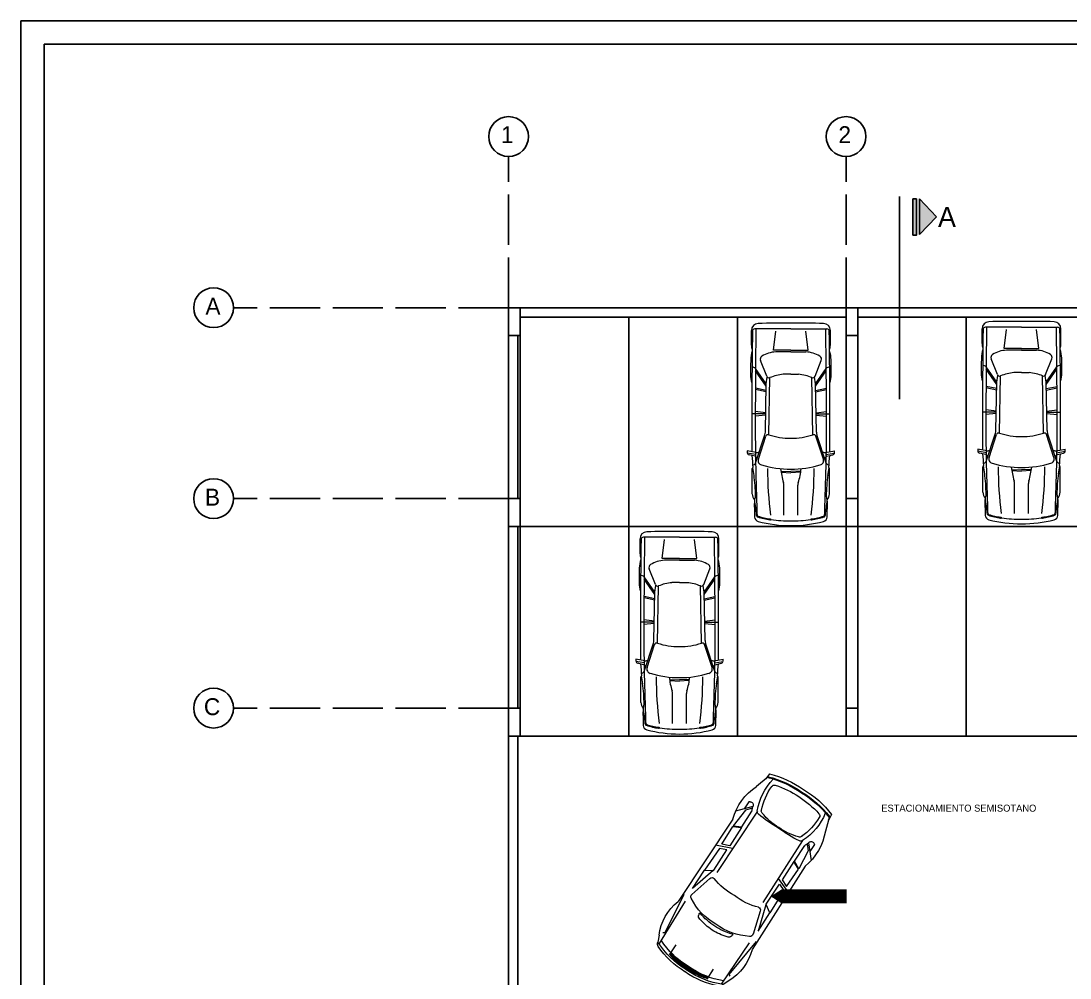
# Model space of a CAD drawing. Header units: metres. Extents: x -525 to 413, y -37 to 272.
# Drawn here: x -24.87 to -2.33, y 64.77 to 85.33 of the extents above; entities that cross this region are included whole.
import ezdxf

# ---------------------------------------------------------------- set-up
doc = ezdxf.new("R2010")
doc.units = ezdxf.units.M
doc.header["$MEASUREMENT"] = 0
doc.linetypes.add('ACAD_ISO02W100', pattern=[15, 12, -3])
doc.linetypes.add('DOT', pattern=[0.25, 0, -0.25])
doc.layers.get('0').update_dxf_attribs({"color": 254})
doc.layers.add('AUTOS', color=254, linetype='Continuous', lineweight=20)
doc.layers.add('SIMBOLOGIA', color=254, linetype='Continuous', lineweight=18)
for name, color, linetype in [('COLUMNA', 254, 'Continuous'), ('L.COLUMNA', 254, 'Continuous'), ('letra', 254, 'DOT'), ('NOFIJO', 254, 'Continuous')]:
    doc.layers.add(name, color=color, linetype=linetype)
doc.styles.get("Standard").update_dxf_attribs({"font": 'HTOWERT.TTF', "height": 0.08})

# ---------------------------------------------------------------- blocks, each defined once
blk = doc.blocks.new('AUTO2')
for p, q in [((-74.2, 53.3), (-53.1, 72.4)), ((-39.7, 69.2), (118.8, 70.8)), ((0, 43.7), (10.4, 69.8)), ((104.3, 69.1), (172.7, 61.2)), ((-132.7, 59.4), (-123, 60.2)), ((-127.8, 58.6), (-104.6, 65.8)), ((-123.4, 59), (-123, 60.2)), ((-78.4, 61), (-77.3, 62.8)), ((-77.3, 62.8), (-63.7, 62.8)), ((-74.2, 53.3), (-75.1, 53.5)), ((-69, 51.3), (-74.2, 53.3)), ((-71.6, 52.3), (-63.2, 59.9)), ((-37.4, 50.2), (-67.3, 50.9)), ((-63.2, 59.9), (-31.1, 63)), ((-31.1, 63), (-37.4, 50.2)), ((-29.9, 62.8), (-36.2, 50.2)), ((3.4, 62), (-29.9, 62.8)), ((-1.5, 49.9), (3.4, 62)), ((6.6, 50.2), (11.2, 61.7)), ((11.2, 61.7), (53.7, 62.8)), ((53.7, 62.8), (45.8, 50.2)), ((53.7, 62.8), (45.8, 50.2)), ((46.5, 50.4), (88.5, 62.8)), ((88.5, 62.8), (53.7, 62.8)), ((59.8, 48.2), (97.2, 58.6)), ((112.2, 61.2), (192.1, 59.6)), ((172.7, 61.2), (174.1, 64)), ((180.8, 66.8), (191.2, 62.4)), ((-72.2, 43.3), (45.9, 44)), ((-36.2, 50.2), (-1.5, 49.9)), ((45.1, 50.2), (6.6, 50.2)), ((179.1, 35.9), (198.2, 35.9)), ((116.7, 31.9), (118.5, 31.5)), ((116.7, -31.9), (118.5, -31.5)), ((-72.2, -43.3), (45.9, -44)), ((-37.4, -50.2), (-67.3, -50.9)), ((-31.1, -63), (-37.4, -50.2)), ((-36.2, -50.2), (-1.5, -49.9)), ((-29.9, -62.8), (-36.2, -50.2)), ((-1.5, -49.9), (3.4, -62)), ((0, -43.7), (10.4, -69.8)), ((45.1, -50.2), (6.6, -50.2)), ((6.6, -50.2), (11.2, -61.7)), ((53.7, -62.8), (45.8, -50.2)), ((53.7, -62.8), (45.8, -50.2)), ((46.5, -50.4), (88.5, -62.8)), ((59.8, -48.2), (97.2, -58.6)), ((179.1, -35.9), (198.2, -35.9)), ((-132.7, -59.4), (-123, -60.2)), ((-127.8, -58.6), (-104.6, -65.8)), ((-123.4, -59), (-123, -60.2)), ((-78.4, -61), (-77.3, -62.8)), ((-77.3, -62.8), (-63.7, -62.8)), ((-74.2, -53.3), (-75.1, -53.5)), ((-69, -51.3), (-74.2, -53.3)), ((-74.2, -53.3), (-53.1, -72.4)), ((-71.6, -52.3), (-63.2, -59.9)), ((-63.2, -59.9), (-31.1, -63)), ((3.4, -62), (-29.9, -62.8)), ((11.2, -61.7), (53.7, -62.8)), ((88.5, -62.8), (53.7, -62.8)), ((104.3, -69.1), (172.7, -61.2)), ((112.2, -61.2), (192.1, -59.6)), ((172.7, -61.2), (174.1, -64)), ((180.8, -66.8), (191.2, -62.4)), ((-39.7, -69.2), (118.8, -70.8))]:
    blk.add_line(p, q)
for centre, radius, start, end in [((-67.6, -18), 91.6, 72.2512, 113.8005), ((144.9, -6.8), 81.9, 63.9926, 108.5641), ((19.6, 6.6), 161.2, 160.8788, 182.3487), ((19.8, 6.7), 156.5, 160.6548, 182.4711), ((20, 6.8), 155.4, 160.5045, 182.52), ((-110.7, -43), 94.6, 65.9882, 100.9502), ((-74.1, 58.4), 5, 149.0196, 258.6974), ((-67.1, 55.9), 5, 248.2117, 268.6419), ((98.6, 53.8), 5, 26.2533, 105.4124), ((18.6, 6.8), 97.7, 356.0183, 30.2068), ((68.4, 5.8), 128.8, 357.4394, 24.7299), ((68.3, 5.7), 135.1, 357.5722, 24.8033), ((190.6, 56.2), 6.25, 18.6795, 84.7134), ((68.4, 4.8), 138.9, 358.0244, 22.613), ((36.6, 0.2), 164.5, 165.3405, 180.0701), ((-117.7, 40.6), 5, 91.2225, 165.3405), ((-115.5, -64.3), 109.9, 69.3659, 91.2225), ((-78.5, 33.9), 5, 10.4685, 69.3659), ((-159.5, 5.1), 90.9, 356.8153, 19.0874), ((-73.9, 38.6), 5, 7.8306, 69.5766), ((-252.2, 14.1), 184.9, 355.6144, 7.8306), ((45.1, 55.2), 5, 270, 286.494), ((45.1, 55.2), 5, 270, 286.494), ((61.1, 43.4), 5, 105.4124, 189.9846), ((-41.5, 8.9), 103.3, 355.0744, 19.0309), ((68.5, -0.3), 129.8, 0.1492, 16.2299), ((68.5, -0.5), 131.1, 0.2128, 16.1364), ((68.5, -0.6), 132.4, 0.2752, 16.0448), ((68.5, -0.8), 133.6, 0.3364, 15.955), ((116.4, 30.7), 1.25, 78.2052, 189.6489), ((18.8, 0.1), 101.1, 359.9358, 17.4796), ((117.2, 25.4), 6.25, 6.6032, 78.2052), ((18.7, -3.5), 108.8, 1.8168, 15.7771), ((19.8, -6.7), 156.5, 177.5289, 199.3452), ((20, -6.8), 155.4, 177.48, 199.4955), ((36.6, -0.2), 164.5, 179.9299, 194.6595), ((-252.2, -14.1), 184.9, 352.1694, 4.3856), ((18.6, -6.8), 97.7, 329.7932, 3.9817), ((18.8, -0.1), 101.1, 342.5204, 0.0642), ((18.7, 3.5), 108.8, 344.2229, 358.1832), ((68.4, -5.8), 128.8, 335.2701, 2.5606), ((68.5, 0.6), 132.4, 343.9552, 359.7248), ((68.4, -4.8), 138.9, 337.387, 1.9756), ((68.5, 0.8), 133.6, 344.045, 359.6636), ((19.6, -6.6), 161.2, 177.6513, 199.1212), ((-159.5, -5.1), 90.9, 340.9126, 3.1847), ((-41.5, -8.9), 103.3, 340.9691, 4.9256), ((68.3, -5.7), 135.1, 335.1967, 2.4278), ((68.5, 0.3), 129.8, 343.7701, 359.8508), ((68.5, 0.5), 131.1, 343.8636, 359.7872), ((116.4, -30.7), 1.25, 170.3511, 281.7948), ((117.2, -25.4), 6.25, 281.7948, 353.3968), ((-110.7, 43), 94.6, 259.0498, 294.0118), ((-117.7, -40.6), 5, 194.6595, 268.7775), ((-115.5, 64.3), 109.9, 268.7775, 290.6341), ((-78.5, -33.9), 5, 290.6341, 349.5315), ((-73.9, -38.6), 5, 290.4234, 352.1694), ((45.1, -55.2), 5, 73.506, 90), ((45.1, -55.2), 5, 73.506, 90), ((61.1, -43.4), 5, 170.0154, 254.5876), ((-67.6, 18), 91.6, 246.1995, 287.7488), ((-74.1, -58.4), 5, 101.3026, 210.9804), ((-67.1, -55.9), 5, 91.3581, 111.7883), ((98.6, -53.8), 5, 254.5876, 333.7467), ((144.9, 6.8), 81.9, 251.4359, 296.0074), ((190.6, -56.2), 6.25, 275.2866, 341.3205)]:
    blk.add_arc(centre, radius, start, end)
blk = doc.blocks.new('D')
at = {"layer": 'COLUMNA', "ltscale": 0.2}
h = blk.add_hatch(color=256, dxfattribs=at)
h.set_gradient(color1=(0, 0, 26), color2=(0, 0, 0), rotation=30, one_color=1)
h.paths.add_polyline_path([(3167.8, 1572.454), (3167.418, 1572.818), (3167.036, 1572.454)])
h.paths.add_polyline_path([(3167.036, 1572.393), (3167.036, 1572.315), (3167.813, 1572.315), (3167.813, 1572.393)])
for p, q in [((3167.418, 1572.818), (3167.036, 1572.454)), ((3167.418, 1572.818), (3167.8, 1572.454)), ((3167.036, 1572.454), (3167.8, 1572.454))]:
    blk.add_line(p, q, dxfattribs=at)
blk.add_lwpolyline([(3167.036, 1572.393), (3167.813, 1572.393), (3167.813, 1572.315), (3167.036, 1572.315)], close=True, dxfattribs=at)

msp = doc.modelspace()

# ---------------------------------------------------------------- linework, layer by layer
at = {"ltscale": 0.02}
for p, q in [((-14.393, 79.169), (-3.393, 79.169)), ((-14.143, 78.969), (-14.143, 74.469)), ((-7.143, 78.969), (-13.993, 78.969)), ((-11.81, 78.969), (-11.81, 69.969)), ((-9.476, 78.969), (-9.476, 69.969)), ((-7.143, 74.469), (-7.143, 78.969)), ((-0.193, 78.969), (-6.893, 78.969)), ((-6.893, 78.969), (-6.893, 74.469)), ((-4.56, 78.969), (-4.56, 69.969)), ((-14.143, 74.469), (-7.143, 74.469)), ((-14.143, 74.469), (-14.143, 69.969)), ((-7.143, 69.969), (-7.143, 74.469)), ((-6.893, 74.469), (-6.893, 73.869)), ((-6.893, 74.469), (0.107, 74.469)), ((-6.893, 74.469), (-6.893, 69.969)), ((-14.143, 69.969), (-7.143, 69.969)), ((-6.893, 69.969), (0.107, 69.969))]:
    msp.add_line(p, q, dxfattribs=at)
for p, q in [((-14.143, 78.969), (-7.143, 78.969)), ((-6.893, 78.969), (0.107, 78.969)), ((-14.193, 78.569), (-14.193, 75.069)), ((-14.193, 74.469), (-14.193, 70.569)), ((-14.193, 69.969), (-14.193, 63.969))]:
    msp.add_line(p, q)
at = {"linetype": 'Continuous'}
for points in [[(-24.871, 85.327), (-24.871, 25.927), (17.129, 25.927), (17.129, 85.327)], [(-24.371, 84.827), (-24.371, 26.427), (16.629, 26.427), (16.629, 84.827)]]:
    msp.add_lwpolyline(points, close=True, dxfattribs=at)
msp.add_lwpolyline([(-14.393, 39.169), (7.607, 39.169), (7.607, 79.169), (-14.393, 79.169)], close=True)
at = {"ltscale": 0.2}
for centre in [(-14.393, 82.845), (-7.143, 82.845), (-20.732, 79.169), (-20.732, 75.069), (-20.732, 70.569)]:
    msp.add_circle(centre, 0.428, dxfattribs=at)
at = {"layer": 'AUTOS'}
for p, q in [((-9.177, 78.361), (-9.177, 78.681)), ((-8.329, 78.714), (-9.104, 78.714)), ((-8.329, 78.714), (-7.553, 78.714)), ((-7.48, 78.361), (-7.48, 78.681)), ((-4.221, 78.398), (-4.221, 78.717)), ((-3.373, 78.75), (-4.149, 78.75)), ((-3.748, 78.295), (-3.698, 78.7)), ((-3.373, 78.75), (-2.597, 78.75)), ((-2.998, 78.295), (-3.048, 78.7)), ((-2.525, 78.398), (-2.525, 78.717)), ((-8.704, 78.259), (-8.654, 78.664)), ((-7.954, 78.259), (-8.004, 78.664)), ((-8.329, 78.259), (-8.704, 78.259)), ((-8.329, 78.219), (-8.652, 78.219)), ((-8.329, 78.259), (-7.954, 78.259)), ((-8.329, 78.219), (-8.005, 78.219)), ((-3.373, 78.295), (-3.748, 78.295)), ((-3.373, 78.255), (-3.696, 78.255)), ((-3.373, 78.295), (-2.998, 78.295)), ((-3.373, 78.255), (-3.05, 78.255)), ((-8.848, 77.696), (-8.981, 78.034)), ((-7.81, 77.696), (-7.676, 78.034)), ((-3.892, 77.732), (-4.025, 78.071)), ((-2.854, 77.732), (-2.72, 78.071)), ((-8.857, 77.482), (-9.089, 77.813)), ((-8.856, 77.533), (-9.088, 77.864)), ((-7.801, 77.533), (-7.569, 77.864)), ((-7.8, 77.482), (-7.569, 77.813)), ((-3.901, 77.569), (-4.133, 77.901)), ((-3.902, 77.518), (-4.133, 77.849)), ((-3.373, 77.775), (-3.538, 77.775)), ((-3.373, 77.775), (-3.208, 77.775)), ((-2.845, 77.569), (-2.613, 77.901)), ((-2.844, 77.518), (-2.613, 77.849)), ((-8.856, 77.533), (-8.838, 77.68)), ((-8.804, 76.439), (-8.779, 77.669)), ((-8.329, 77.739), (-8.494, 77.739)), ((-8.329, 77.739), (-8.163, 77.739)), ((-7.854, 76.439), (-7.879, 77.669)), ((-7.801, 77.533), (-7.82, 77.68)), ((-3.922, 76.535), (-3.901, 77.569)), ((-3.901, 77.569), (-3.882, 77.716)), ((-3.848, 76.475), (-3.823, 77.706)), ((-2.898, 76.475), (-2.923, 77.706)), ((-2.845, 77.569), (-2.864, 77.716)), ((-2.824, 76.535), (-2.845, 77.569)), ((-8.859, 77.394), (-9.091, 77.44)), ((-8.86, 77.364), (-9.091, 77.41)), ((-8.877, 76.498), (-8.856, 77.533)), ((-7.78, 76.498), (-7.801, 77.533)), ((-7.798, 77.394), (-7.566, 77.44)), ((-7.797, 77.364), (-7.566, 77.41)), ((-3.904, 77.4), (-4.136, 77.446)), ((-3.903, 77.431), (-4.135, 77.477)), ((-2.842, 77.431), (-2.61, 77.477)), ((-2.842, 77.4), (-2.61, 77.446)), ((-8.869, 76.889), (-9.168, 76.889)), ((-8.869, 76.914), (-9.093, 76.939)), ((-8.87, 76.864), (-9.093, 76.839)), ((-7.788, 76.914), (-7.564, 76.939)), ((-7.788, 76.889), (-7.489, 76.889)), ((-7.787, 76.864), (-7.564, 76.839)), ((-3.914, 76.925), (-4.212, 76.925)), ((-3.913, 76.95), (-4.137, 76.975)), ((-3.914, 76.9), (-4.137, 76.875)), ((-2.833, 76.95), (-2.609, 76.975)), ((-2.832, 76.925), (-2.534, 76.925)), ((-2.831, 76.9), (-2.609, 76.875)), ((-9.087, 75.83), (-8.887, 76.44)), ((-7.57, 75.83), (-7.77, 76.44)), ((-4.131, 75.866), (-3.932, 76.477)), ((-4.071, 75.955), (-3.911, 76.443)), ((-2.675, 75.955), (-2.835, 76.443)), ((-2.614, 75.866), (-2.814, 76.477)), ((-9.027, 75.918), (-8.867, 76.407)), ((-7.631, 75.918), (-7.791, 76.407)), ((-9.072, 76.061), (-9.267, 76.092)), ((-9.078, 76.015), (-9.266, 76.048)), ((-9.098, 75.977), (-9.228, 76.008)), ((-7.585, 76.061), (-7.391, 76.092)), ((-7.579, 76.015), (-7.391, 76.048)), ((-7.559, 75.977), (-7.429, 76.008)), ((-4.116, 76.098), (-4.311, 76.128)), ((-4.123, 76.051), (-4.31, 76.085)), ((-4.142, 76.014), (-4.272, 76.044)), ((-2.63, 76.098), (-2.435, 76.128)), ((-2.623, 76.051), (-2.436, 76.085)), ((-2.603, 76.014), (-2.474, 76.044)), ((-4.203, 75.204), (-4.203, 75.753)), ((-2.543, 75.204), (-2.543, 75.753)), ((-9.159, 75.168), (-9.159, 75.716)), ((-8.542, 75.659), (-8.329, 75.649)), ((-8.539, 75.634), (-8.329, 75.624)), ((-8.115, 75.659), (-8.329, 75.649)), ((-8.119, 75.634), (-8.329, 75.624)), ((-7.499, 75.168), (-7.499, 75.716)), ((-3.587, 75.696), (-3.373, 75.685)), ((-3.583, 75.67), (-3.373, 75.66)), ((-3.159, 75.696), (-3.373, 75.685)), ((-3.163, 75.67), (-3.373, 75.66)), ((-8.479, 74.714), (-8.479, 75.357)), ((-8.179, 74.714), (-8.179, 75.357)), ((-3.523, 74.75), (-3.523, 75.394)), ((-3.223, 74.75), (-3.223, 75.394)), ((-11.57, 73.886), (-11.57, 74.206)), ((-10.721, 74.239), (-11.497, 74.239)), ((-11.096, 73.784), (-11.046, 74.189)), ((-10.721, 74.239), (-9.946, 74.239)), ((-10.346, 73.784), (-10.396, 74.189)), ((-9.873, 73.886), (-9.873, 74.206)), ((-10.721, 73.784), (-11.096, 73.784)), ((-10.721, 73.744), (-11.045, 73.744)), ((-10.721, 73.784), (-10.346, 73.784)), ((-10.721, 73.744), (-10.398, 73.744)), ((-11.24, 73.221), (-11.374, 73.559)), ((-10.202, 73.221), (-10.069, 73.559)), ((-11.249, 73.058), (-11.481, 73.389)), ((-11.25, 73.007), (-11.481, 73.338)), ((-10.721, 73.264), (-10.887, 73.264)), ((-10.721, 73.264), (-10.556, 73.264)), ((-10.194, 73.058), (-9.962, 73.389)), ((-10.193, 73.007), (-9.961, 73.338)), ((-11.27, 72.023), (-11.249, 73.058)), ((-11.249, 73.058), (-11.23, 73.205)), ((-11.196, 71.964), (-11.171, 73.194)), ((-10.246, 71.964), (-10.271, 73.194)), ((-10.194, 73.058), (-10.212, 73.205)), ((-10.173, 72.023), (-10.194, 73.058)), ((-11.252, 72.919), (-11.484, 72.965)), ((-11.253, 72.889), (-11.484, 72.935)), ((-10.191, 72.919), (-9.959, 72.965)), ((-10.19, 72.889), (-9.959, 72.935)), ((-11.262, 72.414), (-11.561, 72.414)), ((-11.262, 72.439), (-11.486, 72.464)), ((-11.263, 72.389), (-11.486, 72.364)), ((-10.181, 72.439), (-9.957, 72.464)), ((-10.181, 72.414), (-9.882, 72.414)), ((-10.18, 72.389), (-9.957, 72.364)), ((-11.48, 71.355), (-11.28, 71.965)), ((-11.419, 71.443), (-11.259, 71.932)), ((-10.023, 71.443), (-10.183, 71.932)), ((-9.963, 71.355), (-10.163, 71.965)), ((-11.465, 71.586), (-11.659, 71.617)), ((-11.471, 71.54), (-11.659, 71.573)), ((-11.491, 71.502), (-11.621, 71.533)), ((-9.978, 71.586), (-9.783, 71.617)), ((-9.972, 71.54), (-9.784, 71.573)), ((-9.952, 71.502), (-9.822, 71.533)), ((-11.551, 70.693), (-11.551, 71.241)), ((-9.891, 70.693), (-9.891, 71.241)), ((-10.935, 71.184), (-10.721, 71.174)), ((-10.931, 71.159), (-10.721, 71.149)), ((-10.508, 71.184), (-10.721, 71.174)), ((-10.511, 71.159), (-10.721, 71.149)), ((-10.871, 70.239), (-10.871, 70.882)), ((-10.571, 70.239), (-10.571, 70.882))]:
    msp.add_line(p, q, dxfattribs=at)
for centre, radius, start, end in [((-9.027, 78.681), 0.15, 91.5284, 180), ((-9.104, 78.664), 0.05, 90, 179.1916), ((127.34, 76.739), 136.433, 179.17045, 180.28319), ((-8.401, 55.23), 23.609, 89.824, 91.5284), ((-8.256, 55.23), 23.609, 88.4716, 90.176), ((-7.63, 78.681), 0.15, 0, 88.4716), ((-143.997, 76.739), 136.433, 359.71681, 0.82955), ((-7.553, 78.664), 0.05, 0.8084, 90), ((-4.071, 78.717), 0.15, 91.5284, 180), ((132.296, 76.775), 136.508, 179.1916, 180.27809), ((-4.149, 78.7), 0.05, 90, 179.1916), ((132.296, 76.775), 136.433, 179.17045, 180.28319), ((-3.445, 55.267), 23.609, 89.824, 91.5284), ((-3.3, 55.267), 23.609, 88.4716, 90.176), ((-2.675, 78.717), 0.15, 0, 88.4716), ((-139.041, 76.775), 136.433, 359.71681, 0.82955), ((-2.597, 78.7), 0.05, 0.8084, 90), ((-139.041, 76.775), 136.508, 359.72191, 0.8084), ((127.34, 76.739), 136.508, 179.1916, 180.27809), ((-143.997, 76.739), 136.508, 359.72191, 0.8084), ((-8.635, 78.049), 0.557, 160.511, 179.9102), ((-8.875, 78.372), 0.302, 182.0107, 199.6993), ((-8.634, 77.63), 0.589, 91.7286, 122.6874), ((-8.023, 77.63), 0.589, 57.3126, 88.2714), ((-7.782, 78.372), 0.302, 340.3007, 357.9893), ((-8.022, 78.049), 0.557, 0.0898, 19.489), ((-3.679, 78.085), 0.557, 160.511, 179.9102), ((-3.919, 78.408), 0.302, 182.0107, 199.6993), ((-3.678, 77.667), 0.589, 91.7286, 122.6874), ((-3.067, 77.667), 0.589, 57.3126, 88.2714), ((-2.827, 78.408), 0.302, 340.3007, 357.9893), ((-3.067, 78.085), 0.557, 0.0898, 19.489), ((127.34, 76.739), 136.538, 179.44987, 179.58524), ((-8.912, 78.063), 0.075, 122.6874, 202.3801), ((-7.745, 78.063), 0.075, 337.6199, 57.3126), ((-143.997, 76.739), 136.538, 0.41476, 0.55013), ((132.296, 76.775), 136.538, 179.44987, 179.58524), ((-3.956, 78.099), 0.075, 122.6874, 202.3801), ((-2.79, 78.099), 0.075, 337.6199, 57.3126), ((-139.041, 76.775), 136.538, 0.41476, 0.55013), ((-9.146, 77.815), 0.0764, 40.4212, 102.5469), ((-7.511, 77.815), 0.0764, 77.4531, 139.5788), ((-4.191, 77.851), 0.0764, 40.4212, 102.5469), ((-3.427, 76.708), 1.073, 95.9218, 111.8147), ((-3.318, 76.708), 1.073, 68.1853, 84.0782), ((-2.555, 77.851), 0.0764, 77.4531, 139.5788), ((-8.714, 77.718), 0.48, 178.863, 199.997), ((-8.801, 77.714), 0.05, 201.3351, 292.4251), ((-8.383, 76.671), 1.073, 95.9218, 111.8147), ((-8.274, 76.671), 1.073, 68.1853, 84.0782), ((-7.856, 77.714), 0.05, 247.5749, 338.6649), ((-7.943, 77.718), 0.48, 340.003, 1.137), ((-3.759, 77.754), 0.48, 178.863, 199.997), ((-3.845, 77.751), 0.05, 201.3351, 292.4251), ((-2.9, 77.751), 0.05, 247.5749, 338.6649), ((-2.987, 77.754), 0.48, 340.003, 1.137), ((-9.077, 76.502), 0.2, 341.8758, 358.8358), ((-8.819, 76.391), 0.05, 72.0523, 161.8758), ((-8.329, 77.906), 1.542, 252.0523, 270), ((-8.329, 77.906), 1.542, 270, 287.9477), ((-7.838, 76.391), 0.05, 18.1242, 107.9477), ((-7.58, 76.502), 0.2, 181.1642, 198.1242), ((-4.122, 76.539), 0.2, 341.8758, 358.8358), ((-3.863, 76.428), 0.05, 72.0523, 161.8758), ((-3.373, 77.942), 1.542, 252.0523, 270), ((-3.373, 77.942), 1.542, 270, 287.9477), ((-2.882, 76.428), 0.05, 18.1242, 107.9477), ((-2.624, 76.539), 0.2, 181.1642, 198.1242), ((127.34, 76.691), 136.608, 180.25122, 180.26624), ((-9.216, 76.056), 0.05, 180.2662, 256.7526), ((141.567, 88.436), 151.245, 184.71917, 184.81546), ((-9.121, 75.921), 0.0605, 347.2131, 68.0442), ((-9.165, 76.019), 0.087, 328.8418, 31.7627), ((136.563, 79.556), 145.698, 181.40895, 181.91339), ((-9.057, 76.203), 0.142, 258.0908, 289.9472), ((-7.6, 76.203), 0.142, 250.0528, 281.9092), ((-153.221, 79.556), 145.698, 358.08661, 358.59105), ((-7.537, 75.921), 0.0605, 111.9558, 192.7869), ((-7.492, 76.019), 0.087, 148.2373, 211.1582), ((-158.224, 88.436), 151.245, 355.18454, 355.28083), ((-7.441, 76.056), 0.05, 283.2474, 359.7338), ((-143.997, 76.691), 136.608, 359.73376, 359.74878), ((132.296, 76.727), 136.608, 180.25122, 180.26624), ((-4.261, 76.093), 0.05, 180.2662, 256.7526), ((146.523, 88.473), 151.245, 184.71917, 184.81546), ((-4.165, 75.957), 0.0605, 347.2131, 68.0442), ((-4.209, 76.055), 0.087, 328.8418, 31.7627), ((141.519, 79.592), 145.698, 181.40895, 181.91339), ((-4.101, 76.239), 0.142, 258.0908, 289.9472), ((-2.644, 76.239), 0.142, 250.0528, 281.9092), ((-148.265, 79.592), 145.698, 358.08661, 358.59105), ((-2.581, 75.957), 0.0605, 111.9558, 192.7869), ((-2.536, 76.055), 0.087, 148.2373, 211.1582), ((-153.268, 88.473), 151.245, 355.18454, 355.28083), ((-2.485, 76.093), 0.05, 283.2474, 359.7338), ((-139.041, 76.727), 136.608, 359.73376, 359.74878), ((-9.128, 75.714), 0.0302, 122.6308, 176.3249), ((-9.167, 75.88), 0.0947, 281.2743, 327.7767), ((-11.956, 75.223), 2.859, 6.8617, 10.4085), ((-8.932, 75.887), 0.1, 161.8758, 253.3691), ((-8.329, 77.906), 2.207, 253.3691, 270), ((-8.329, 77.906), 2.207, 270, 286.6309), ((-7.726, 75.887), 0.1, 286.6309, 18.1242), ((-7.49, 75.88), 0.0947, 212.2233, 258.7257), ((-4.701, 75.223), 2.859, 169.5915, 173.1383), ((-7.529, 75.714), 0.0302, 3.6751, 57.3692), ((-4.173, 75.751), 0.0302, 122.6308, 176.3249), ((-4.212, 75.917), 0.0947, 281.2743, 327.7767), ((-7, 75.26), 2.859, 6.8617, 10.4085), ((-3.976, 75.924), 0.1, 161.8758, 253.3691), ((-3.373, 77.942), 2.207, 253.3691, 270), ((3.874, 75.743), 7.747, 179.9343, 187.3641), ((-2.1, 75.904), 1.501, 186.0192, 197.4491), ((-3.373, 77.942), 2.207, 270, 286.6309), ((-4.646, 75.904), 1.501, 342.5509, 353.9808), ((-10.62, 75.743), 7.747, 352.6359, 0.0657), ((-2.77, 75.924), 0.1, 286.6309, 18.1242), ((-2.534, 75.917), 0.0947, 212.2233, 258.7257), ((0.255, 75.26), 2.859, 169.5915, 173.1383), ((-2.573, 75.751), 0.0302, 3.6751, 57.3692), ((-13.312, 75.057), 4.224, 0.9026, 7.1044), ((-1.082, 75.707), 7.747, 179.9343, 187.3641), ((-7.056, 75.867), 1.501, 186.0192, 197.4491), ((-9.601, 75.867), 1.501, 342.5509, 353.9808), ((-15.576, 75.707), 7.747, 352.6359, 0.0657), ((-3.345, 75.057), 4.224, 172.8956, 179.0974), ((-8.356, 75.093), 4.224, 0.9026, 7.1044), ((1.61, 75.093), 4.224, 172.8956, 179.0974), ((-8.679, 75.357), 0.2, 0, 17.4491), ((-8.579, 75.373), 0.1, 0, 17.9901), ((-7.979, 75.357), 0.2, 162.5509, 180), ((-8.079, 75.373), 0.1, 162.0099, 180), ((-3.723, 75.394), 0.2, 0, 17.4491), ((-3.623, 75.409), 0.1, 0, 17.9901), ((-3.023, 75.394), 0.2, 162.5509, 180), ((-3.123, 75.409), 0.1, 162.0099, 180), ((-8.938, 75.175), 0.22, 181.9598, 217.953), ((-9.328, 75.147), 0.241, 333.5125, 354.2617), ((-7.329, 75.147), 0.241, 185.7383, 206.4875), ((-7.719, 75.175), 0.22, 322.047, 358.0402), ((-3.983, 75.212), 0.22, 181.9598, 217.953), ((0.497, 74.959), 4.655, 178.5567, 183.0944), ((-4.372, 75.184), 0.241, 333.5125, 354.2617), ((150.919, 94.494), 156.286, 187.13721, 187.2567), ((-157.665, 94.494), 156.286, 352.7433, 352.86279), ((-2.373, 75.184), 0.241, 185.7383, 206.4875), ((-7.243, 74.959), 4.655, 356.9056, 1.4433), ((-2.763, 75.212), 0.22, 322.047, 358.0402), ((-4.459, 74.923), 4.655, 178.5567, 183.0944), ((145.963, 94.458), 156.286, 187.13721, 187.2567), ((-162.621, 94.458), 156.286, 352.7433, 352.86279), ((-12.199, 74.923), 4.655, 356.9056, 1.4433), ((-9.007, 74.677), 0.1, 183.0944, 255.2785), ((-9.022, 74.721), 0.05, 185.208, 219.3249), ((-9.028, 74.716), 0.0418, 219.2631, 220.7931), ((-9.043, 74.664), 0.0292, 68.8501, 123.3141), ((-9.028, 74.716), 0.0418, 220.7931, 253.3338), ((-8.574, 76.048), 1.449, 251.2299, 261.9906), ((-8.586, 76.073), 1.452, 252.0988, 262.6601), ((-8.772, 74.642), 0.0292, 258.4027, 309.8044), ((-8.779, 74.604), 0.0292, 30.9336, 82.3354), ((-8.324, 77.651), 3.062, 261.9295, 269.9089), ((-8.333, 77.651), 3.062, 270.0911, 278.0705), ((-7.879, 74.604), 0.0292, 97.6646, 149.0664), ((-7.885, 74.642), 0.0292, 230.1956, 281.5973), ((-8.071, 76.073), 1.452, 277.3399, 287.9012), ((-8.084, 76.048), 1.449, 278.0094, 288.7701), ((-7.65, 74.677), 0.1, 284.7215, 356.9056), ((-7.614, 74.664), 0.0292, 56.6859, 111.1499), ((-7.629, 74.716), 0.0418, 286.6662, 319.2069), ((-7.629, 74.716), 0.0418, 319.2069, 320.7369), ((-7.636, 74.721), 0.05, 320.6751, 354.792), ((-4.051, 74.713), 0.1, 183.0944, 255.2785), ((-4.066, 74.757), 0.05, 185.208, 219.3249), ((-4.088, 74.7), 0.0292, 68.8501, 123.3141), ((-4.072, 74.752), 0.0418, 219.2631, 220.7931), ((-4.072, 74.752), 0.0418, 220.7931, 253.3338), ((-3.618, 76.084), 1.449, 251.2299, 261.9906), ((-3.631, 76.11), 1.452, 252.0988, 262.6601), ((-3.373, 77.295), 2.77, 255.2785, 270), ((-3.817, 74.678), 0.0292, 258.4027, 309.8044), ((-3.823, 74.641), 0.0292, 30.9336, 82.3354), ((-3.368, 77.687), 3.062, 261.9295, 269.9089), ((-3.378, 77.687), 3.062, 270.0911, 278.0705), ((-3.373, 77.295), 2.77, 270, 284.7215), ((-2.923, 74.641), 0.0292, 97.6646, 149.0664), ((-2.929, 74.678), 0.0292, 230.1956, 281.5973), ((-3.115, 76.11), 1.452, 277.3399, 287.9012), ((-3.128, 76.084), 1.449, 278.0094, 288.7701), ((-2.658, 74.7), 0.0292, 56.6859, 111.1499), ((-2.694, 74.713), 0.1, 284.7215, 356.9056), ((-2.674, 74.752), 0.0418, 286.6662, 319.2069), ((-2.674, 74.752), 0.0418, 319.2069, 320.7369), ((-2.68, 74.757), 0.05, 320.6751, 354.792), ((-8.329, 77.259), 2.77, 255.2785, 270), ((-8.329, 77.259), 2.77, 270, 284.7215), ((-11.42, 74.206), 0.15, 91.5284, 180), ((124.947, 72.264), 136.508, 179.1916, 180.27809), ((-11.497, 74.189), 0.05, 90, 179.1916), ((124.947, 72.264), 136.433, 179.17045, 180.28319), ((-10.794, 50.755), 23.609, 89.824, 91.5284), ((-10.649, 50.755), 23.609, 88.4716, 90.176), ((-10.023, 74.206), 0.15, 0, 88.4716), ((-146.39, 72.264), 136.433, 359.71681, 0.82955), ((-9.946, 74.189), 0.05, 0.8084, 90), ((-146.39, 72.264), 136.508, 359.72191, 0.8084), ((-11.028, 73.574), 0.557, 160.511, 179.9102), ((-11.268, 73.897), 0.302, 182.0107, 199.6993), ((-11.027, 73.155), 0.589, 91.7286, 122.6874), ((-10.416, 73.155), 0.589, 57.3126, 88.2714), ((-10.175, 73.897), 0.302, 340.3007, 357.9893), ((-10.415, 73.574), 0.557, 0.0898, 19.489), ((124.947, 72.264), 136.538, 179.44987, 179.58524), ((-11.305, 73.588), 0.075, 122.6874, 202.3801), ((-10.138, 73.588), 0.075, 337.6199, 57.3126), ((-146.39, 72.264), 136.538, 0.41476, 0.55013), ((-11.539, 73.34), 0.0764, 40.4212, 102.5469), ((-10.776, 72.196), 1.073, 95.9218, 111.8147), ((-10.667, 72.196), 1.073, 68.1853, 84.0782), ((-9.904, 73.34), 0.0764, 77.4531, 139.5788), ((-11.107, 73.243), 0.48, 178.863, 199.997), ((-11.194, 73.239), 0.05, 201.3351, 292.4251), ((-10.249, 73.239), 0.05, 247.5749, 338.6649), ((-10.336, 73.243), 0.48, 340.003, 1.137), ((-11.47, 72.027), 0.2, 341.8758, 358.8358), ((-11.212, 71.916), 0.05, 72.0523, 161.8758), ((-10.721, 73.431), 1.542, 252.0523, 270), ((-10.721, 73.431), 1.542, 270, 287.9477), ((-10.231, 71.916), 0.05, 18.1242, 107.9477), ((-9.973, 72.027), 0.2, 181.1642, 198.1242), ((124.947, 72.216), 136.608, 180.25122, 180.26624), ((-11.609, 71.581), 0.05, 180.2662, 256.7526), ((139.174, 83.961), 151.245, 184.71917, 184.81546), ((-11.513, 71.446), 0.0605, 347.2131, 68.0442), ((-11.558, 71.544), 0.087, 328.8418, 31.7627), ((134.17, 75.081), 145.698, 181.40895, 181.91339), ((-11.45, 71.728), 0.142, 258.0908, 289.9472), ((-9.993, 71.728), 0.142, 250.0528, 281.9092), ((-155.613, 75.081), 145.698, 358.08661, 358.59105), ((-9.929, 71.446), 0.0605, 111.9558, 192.7869), ((-9.885, 71.544), 0.087, 148.2373, 211.1582), ((-160.617, 83.961), 151.245, 355.18454, 355.28083), ((-9.834, 71.581), 0.05, 283.2474, 359.7338), ((-146.39, 72.216), 136.608, 359.73376, 359.74878), ((-11.521, 71.239), 0.0302, 122.6308, 176.3249), ((-11.56, 71.405), 0.0947, 281.2743, 327.7767), ((-14.349, 70.748), 2.859, 6.8617, 10.4085), ((-11.324, 71.412), 0.1, 161.8758, 253.3691), ((-10.721, 73.431), 2.207, 253.3691, 270), ((-3.474, 71.232), 7.747, 179.9343, 187.3641), ((-9.449, 71.392), 1.501, 186.0192, 197.4491), ((-10.721, 73.431), 2.207, 270, 286.6309), ((-11.994, 71.392), 1.501, 342.5509, 353.9808), ((-17.968, 71.232), 7.747, 352.6359, 0.0657), ((-10.118, 71.412), 0.1, 286.6309, 18.1242), ((-9.883, 71.405), 0.0947, 212.2233, 258.7257), ((-7.094, 70.748), 2.859, 169.5915, 173.1383), ((-9.922, 71.239), 0.0302, 3.6751, 57.3692), ((-15.705, 70.582), 4.224, 0.9026, 7.1044), ((-5.738, 70.582), 4.224, 172.8956, 179.0974), ((-11.071, 70.882), 0.2, 0, 17.4491), ((-10.971, 70.898), 0.1, 0, 17.9901), ((-10.371, 70.882), 0.2, 162.5509, 180), ((-10.471, 70.898), 0.1, 162.0099, 180), ((-11.331, 70.7), 0.22, 181.9598, 217.953), ((-6.851, 70.447), 4.655, 178.5567, 183.0944), ((-11.721, 70.672), 0.241, 333.5125, 354.2617), ((143.571, 89.983), 156.286, 187.13721, 187.2567), ((-165.013, 89.983), 156.286, 352.7433, 352.86279), ((-9.722, 70.672), 0.241, 185.7383, 206.4875), ((-14.591, 70.447), 4.655, 356.9056, 1.4433), ((-10.112, 70.7), 0.22, 322.047, 358.0402), ((-11.4, 70.202), 0.1, 183.0944, 255.2785), ((-11.414, 70.246), 0.05, 185.208, 219.3249), ((-11.421, 70.241), 0.0418, 219.2631, 220.7931), ((-11.436, 70.189), 0.0292, 68.8501, 123.3141), ((-11.421, 70.241), 0.0418, 220.7931, 253.3338), ((-10.966, 71.573), 1.449, 251.2299, 261.9906), ((-10.979, 71.598), 1.452, 252.0988, 262.6601), ((-10.721, 72.783), 2.77, 255.2785, 270), ((-11.165, 70.167), 0.0292, 258.4027, 309.8044), ((-11.171, 70.129), 0.0292, 30.9336, 82.3354), ((-10.717, 73.176), 3.062, 261.9295, 269.9089), ((-10.726, 73.176), 3.062, 270.0911, 278.0705), ((-10.721, 72.783), 2.77, 270, 284.7215), ((-10.271, 70.129), 0.0292, 97.6646, 149.0664), ((-10.278, 70.167), 0.0292, 230.1956, 281.5973), ((-10.464, 71.598), 1.452, 277.3399, 287.9012), ((-10.476, 71.573), 1.449, 278.0094, 288.7701), ((-10.043, 70.202), 0.1, 284.7215, 356.9056), ((-10.007, 70.189), 0.0292, 56.6859, 111.1499), ((-10.022, 70.241), 0.0418, 286.6662, 319.2069), ((-10.022, 70.241), 0.0418, 319.2069, 320.7369), ((-10.028, 70.246), 0.05, 320.6751, 354.792)]:
    msp.add_arc(centre, radius, start, end, dxfattribs=at)
at = {"layer": 'COLUMNA', "ltscale": 0.2}
msp.add_line((-5.993, 81.555), (-5.993, 77.201), dxfattribs=at)
at = {"layer": 'L.COLUMNA', "linetype": 'ACAD_ISO02W100', "ltscale": 0.09}
for p, q in [((-14.393, 79.169), (-14.393, 82.416)), ((-7.143, 79.169), (-7.143, 82.416)), ((-14.393, 79.169), (-20.303, 79.169)), ((-14.393, 75.069), (-20.303, 75.069)), ((-14.393, 70.569), (-20.303, 70.569))]:
    msp.add_line(p, q, dxfattribs=at)
at = {"layer": 'NOFIJO', "ltscale": 0.02}
for points in [[(-14.393, 78.569), (-14.143, 78.569), (-14.143, 79.169), (-14.393, 79.169)], [(-7.143, 78.569), (-6.893, 78.569), (-6.893, 79.169), (-7.143, 79.169)], [(-14.393, 74.469), (-14.143, 74.469), (-14.143, 75.069), (-14.393, 75.069)], [(-7.143, 74.469), (-6.893, 74.469), (-6.893, 75.069), (-7.143, 75.069)], [(-14.393, 69.969), (-14.143, 69.969), (-14.143, 70.569), (-14.393, 70.569)], [(-7.143, 69.969), (-6.893, 69.969), (-6.893, 70.569), (-7.143, 70.569)]]:
    msp.add_lwpolyline(points, close=True, dxfattribs=at)
at = {"layer": 'SIMBOLOGIA'}
msp.add_lwpolyline([(-7.129, 66.526, 0.301, 0.301, 0), (-8.159, 66.526, 0.773, 0, 0), (-8.761, 66.526, 0, 0, 0)], format="xyseb", dxfattribs=at)

# ---------------------------------------------------------------- block references
at = {"layer": 'AUTOS', "xscale": -0.01339123145818278, "yscale": 0.01339123145817211, "zscale": 0.01339123145805388, "rotation": 56.95137503674642}
msp.add_blockref('AUTO2', (-9.09, 67.232), dxfattribs=at)
at = {"layer": 'COLUMNA', "ltscale": 0.2, "rotation": 270}
msp.add_blockref('D', (-1578.02, 3248.54), dxfattribs=at)

# ---------------------------------------------------------------- texts
at = {"linetype": 'Continuous', "insert": (-6.387, 68.496), "char_height": 0.15, "attachment_point": 1}
msp.add_mtext_dynamic_manual_height_columns('ESTACIONAMIENTO SEMISOTANO', width=4.53204, gutter_width=12.5, heights=[0], dxfattribs=at)
at = {"layer": 'COLUMNA', "ltscale": 0.2}
msp.add_text('A', height=0.432, dxfattribs=at).set_placement((-5.167, 80.902))
at = {"layer": 'letra', "linetype": 'ACAD_ISO02W100', "ltscale": 0.009}
for s, p in [('1', (-14.557, 82.703)), ('2', (-7.307, 82.703)), ('A', (-20.908, 79.018)), ('B', (-20.918, 74.918)), ('C', (-20.941, 70.418))]:
    msp.add_text(s, height=0.364, dxfattribs=at).set_placement(p)

doc.saveas('drawing.dxf')
